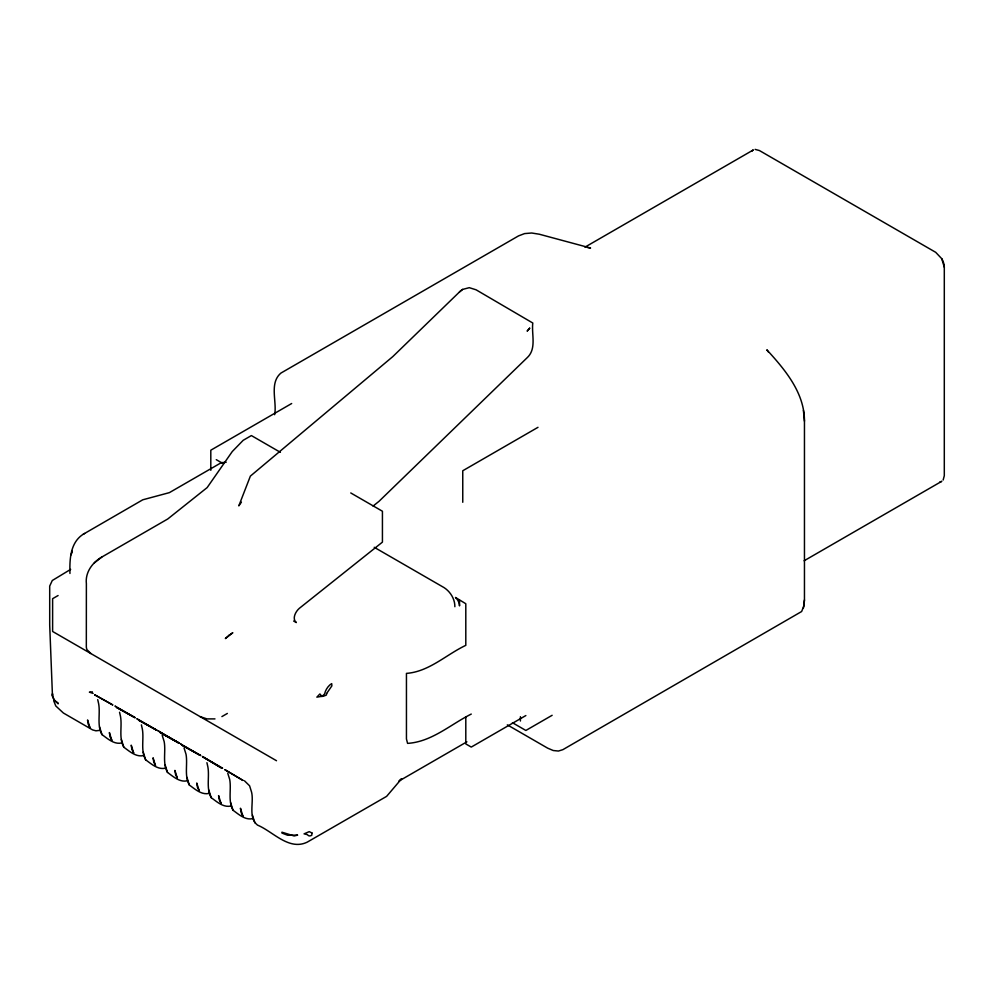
<?xml version="1.0" encoding="UTF-8"?>
<svg xmlns="http://www.w3.org/2000/svg" width="994" height="994" viewBox="0 0 994 994"><rect width="100%" height="100%" fill="white"/><g stroke="black" fill="none" stroke-linecap="round" stroke-linejoin="round"><path stroke-width="1.49" d="M52.458 695.738L52.496 693.688L52.496 696.446L54.223 700.509L58.05 702.932L58.112 703.827L54.161 699.664L52.458 695.738L49.7 625.064L49.7 586.075L52.284 580.508L70.661 569.363M768.263 351.888L766.846 349.801C784.949 369.619 804.568 392.742 804.457 421.17L804.457 599.904L803.984 605.756L801.624 611.521L562.865 749.662L558.417 751.042L553.236 750.52L547.669 748.159L507.325 724.862M69.953 573.463C69.58 559.585 70.102 542.575 83.248 534.238L142.776 499.796L169.378 492.639L221.277 462.682L226.172 462.247M803.413 608.117L804.457 599.904M70.785 555.087L72.164 552.304L71.655 550.639M943.144 480.027L944.3 475.728L944.3 267.212L941.778 258.726L935.702 252.314L759.416 150.541L755.117 149.386M241.418 502.144L238.821 505.871L250.376 476.114L392.804 356.597L459.427 292.012A21.483 15.742 -19.5 0 1 462.545 289.44L469.28 287.676L476.101 289.813L532.784 323.013C531.392 334.369 536.847 348.832 527.131 357.741L378.975 501.361L373.098 506.045M280.407 452.332L251.383 435.571L243.195 440.305L232.273 451.537L207.15 487.594L167.75 518.98L101.773 557.075C92.38 562.48 85.062 572.457 86.379 583.726L86.329 647.243L86.851 649.542L90.852 653.543M459.427 292.012L462.545 289.44M94.293 562.915L101.773 557.075M291.677 403.514L210.803 450.207L210.803 470.299M83.248 534.238L84.589 533.467M584.944 247.158L753.34 149.932A12.164 7.02 60 0 0 751.973 151.2M58.087 595.53L52.62 598.686L52.62 631.476L276.506 760.733M537.99 427.321L462.757 470.758L462.757 502.281M221.898 716.599L227.353 713.443M471.268 714.065C450.493 724.44 431.769 741.872 407.577 743.375L406.447 738.964L406.447 673.385C429.035 671.745 446.182 654.636 465.801 645.342L465.801 603.731L455.476 597.456A7.728 4.461 60 0 1 459.526 605.88L459.526 600.103M466.894 741.822L399.029 781.011L401.576 778.774L386.616 796.368L307.183 842.166C288.881 850.963 272.928 831.456 257.483 825.095C247.854 817.391 254.129 802.444 251.557 792.094L249.593 785.819L244.474 780.799M525.863 715.556L471.268 747.078L465.801 743.934L465.801 716.923M804.134 560.765L941.778 481.295A12.164 7.02 60 0 1 940.001 481.841M552.142 715.295L525.863 730.466L512.444 722.713M99.785 730.366L95.921 730.814L92.579 729.894L63.38 713.009L55.776 705.951L53.813 701.031M121.628 742.978C114.124 744.705 107.65 738.666 101.972 734.603C96.753 725.347 100.469 713.854 98.667 703.827L97.71 699.639M143.471 755.589C135.967 757.304 129.481 751.278 123.815 747.215C118.597 737.958 122.312 726.465 120.51 716.438L119.553 712.251M165.302 768.2C157.797 769.915 151.324 763.889 145.658 759.826C140.44 750.569 144.155 739.076 142.341 729.049L141.397 724.862M187.145 780.812C179.641 782.526 173.167 776.5 167.501 772.425C162.283 763.181 165.998 751.675 164.184 741.661L162.221 735.374M208.988 793.423C201.484 795.138 195.01 789.112 189.345 785.036C184.126 775.792 187.841 764.287 186.027 754.272L184.064 747.985M230.832 806.035C223.327 807.749 216.854 801.723 211.188 797.648C205.969 788.404 209.684 776.898 207.87 766.883L206.926 762.696M252.675 818.646C245.17 820.361 238.697 814.334 233.031 810.259C227.812 801.015 231.515 789.509 229.713 779.495L227.75 773.208M92.392 691.849L89.398 692.172L93.15 693.427M214.977 718.898L206.976 718.898L200.055 716.599M587.529 247.543L590.573 248.028L539.257 234.211L531.666 233.006L524.596 233.59L518.52 235.901L280.942 373.061C269.026 383.112 277.115 401.526 274.655 414.709M134.513 717.494L116.534 707.417L135.271 717.743L114.993 706.038L115.776 706.672M156.344 730.093L138.377 720.029L157.114 730.354L136.837 718.65L137.619 719.283M200.03 755.316L182.051 745.251L200.8 755.577L180.523 743.872L181.293 744.506M221.873 767.927L222.631 768.188L202.366 756.484L221.14 767.815L203.136 757.117M350.758 492.949L382.429 511.239L382.429 542.128L299.356 608.316C295.653 611.447 291.764 618.703 296.299 622.567L293.628 621.026M374.216 547.284L444.132 587.653C450.431 591.778 454.954 599.096 454.867 606.725M216.27 459.663L222.544 463.291M252.451 815.167L254.874 822.87M230.608 802.556L233.031 810.259M208.765 789.944L211.188 797.648M186.922 777.333L189.345 785.036M165.079 764.721L167.501 772.425M143.235 752.11L145.658 759.826M121.392 739.499L123.815 747.215M99.549 726.9L101.972 734.603M803.413 410.385L804.457 421.17M520.409 716.711L520.409 721.01M941.778 258.726A12.164 7.02 60 0 1 944.3 267.212M311.942 832.947L311.793 835.258A6.809 3.926 -60 0 1 307.481 834.662L304.065 833.854L309.233 831.655L311.942 832.947M326.616 693.501L326.417 695.005L324.355 695.887L316.85 697.154L319.906 693.961L322.031 696.558L324.628 693.862A10.4 6.001 -60 0 1 331.71 683.599L331.872 685.885L326.616 693.501M529.665 328.194L527.131 331.101A21.483 15.742 -19.5 0 0 529.665 328.194M229.03 635.303L225.352 638.57L232.82 632.731L229.03 635.303M297.517 835.146L294.149 835.966L281.936 832.189L281.985 833.071L287.564 835.233L297.517 835.146M112.67 704.883L94.691 694.806L112.67 704.883M178.187 742.704L160.208 732.64L179.74 743.35L157.897 730.739L178.187 742.704M242.983 780.427L224.979 769.729L242.983 780.427M242.859 815.937L241.144 812.558L240.436 808.234L242.859 815.937M221.016 803.326L219.301 799.946L218.593 795.622L221.016 803.326M199.173 790.715L197.458 787.335L196.75 783.011L199.173 790.715M177.33 778.103L175.615 774.724L174.907 770.4L177.33 778.103M155.486 765.492L153.772 762.112L153.064 757.788L155.486 765.492M133.643 752.88L131.929 749.501L131.22 745.177L133.643 752.88M111.813 740.269L110.085 736.889L109.377 732.566L111.813 740.269M89.969 727.67L88.255 724.278L87.547 719.954L89.969 727.67"/></g></svg>
